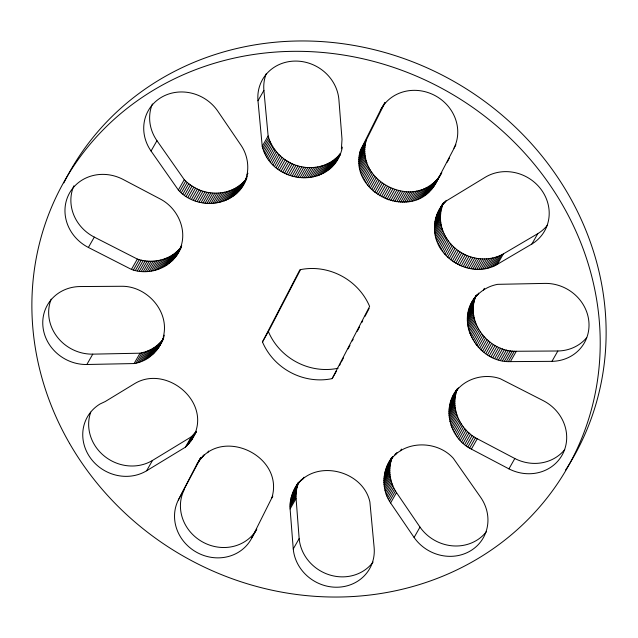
<?xml version="1.0" encoding="UTF-8"?>
<svg xmlns="http://www.w3.org/2000/svg" width="638" height="638" viewBox="0 0 638 638"><rect width="100%" height="100%" fill="white"/><g stroke="black" fill="none" stroke-linecap="round" stroke-linejoin="round"><path stroke-width="0.96" d="M294.62 488.947C311.535 457.845 362.679 468.858 369.896 501.994L374.139 547.548A41.35 38.176 29.7 0 1 337.215 587.223A41.35 38.176 29.7 0 1 293.257 548.943L290.107 508.941C289.325 499.594 292.97 490.566 298.066 482.91M293.257 548.943L299.158 538.592L295.944 496.675L296.638 489.131L298.161 483.7L292.26 494.051M471.945 302.316C477.224 292.826 487.033 286.247 497.656 284.341L544.916 283.4A41.35 38.176 29.7 0 1 588.874 321.672A41.35 38.176 29.7 0 1 551.95 361.347L510.408 361.618C479.298 362.982 454.663 324.032 474.409 298.002M586.665 337.677A41.35 38.176 29.7 0 1 557.851 350.996L516.309 351.267C488.804 352.112 464.496 321.472 476.187 295.322M388.765 462.885C401.725 439.997 436.551 439.51 453.323 458.299L480.621 497.273A41.35 38.176 29.7 0 1 470.629 550.769A41.35 38.176 29.7 0 1 414.094 537.459L390.6 502.951C381.205 489.521 381.979 470.748 391.716 457.709M486.379 531.693A41.35 38.176 29.7 0 1 419.995 527.108L396.501 492.6C389.706 482.464 387.689 469.034 392.226 457.59L386.317 467.941M434.494 227.439C434.486 217.383 438.944 207.414 446.536 200.795L485.343 177.204A41.35 38.176 29.7 0 1 541.877 190.515A41.35 38.176 29.7 0 1 531.877 244.011L497.473 264.244C471.322 279.827 433.688 257.904 434.494 227.439L440.403 217.087L440.874 211.417L442.844 204.16L436.942 214.512M455.915 144.746L435.898 182.978C414.03 223.467 347.239 193.45 360.422 150.361L380.376 110.438L384.81 102.678M433.944 186.176L439.845 175.825C415.37 211.944 353.715 181.216 366.324 140.009L384.953 102.75M453.203 395.743C461.8 379.267 483.157 372.656 500.232 378.709L543.273 400.672A41.35 38.176 29.7 0 1 562.883 453.65A41.35 38.176 29.7 0 1 508.925 468.874L471.37 449.104C450.181 438.665 441.576 408.894 456.601 389.802M564.734 449.591A41.35 38.176 29.7 0 1 514.826 458.523L477.28 438.753C459.839 429.781 449.638 407.355 457.502 388.773L451.6 399.125M341.394 148.821L342.016 139.363L338.874 99.353A41.35 38.176 29.7 0 0 294.908 61.081A41.35 38.176 29.7 0 0 257.983 100.756L262.226 146.309C272.027 186.001 333.969 189.845 342.375 147.099M242.911 185.427C250.248 173.185 248.987 157.004 241.076 145.352L217.582 110.845A41.35 38.176 29.7 0 0 161.047 97.534A41.35 38.176 29.7 0 0 151.047 151.039L178.353 190.012C196.608 210.811 235.294 207.103 245.861 180.243M163.304 336.888C170.043 311.543 146.812 285.736 121.372 286.279L79.83 286.55A41.35 38.176 29.7 0 0 42.905 326.225A41.35 38.176 29.7 0 0 86.864 364.497L134.116 363.548C148.933 361.283 160.409 349.225 164.285 335.165M251.898 537.77L271.86 497.855C285.034 454.766 218.244 424.749 196.384 465.23L178.337 500.017A41.35 38.176 29.7 0 0 197.939 552.994A41.35 38.176 29.7 0 0 251.898 537.77L256.819 529.141M180.721 247.241C187.333 228.93 177.133 207.741 160.282 199.016L122.735 179.254A41.35 38.176 29.7 0 0 68.776 194.47A41.35 38.176 29.7 0 0 88.379 247.456L131.428 269.411C151.19 276.74 175.354 265.91 181.71 245.518M195.005 433.465C208.953 399.436 165.067 364.888 134.474 383.741L105.27 401.517L100.07 403.974A41.35 38.176 29.7 0 0 90.07 457.47A41.35 38.176 29.7 0 0 146.604 470.78L185.411 447.182L191.567 440.116L195.994 431.743M178.337 500.017L200.938 457.486M262.481 341.904L299.916 269.754L300.498 269.627A59.079 54.549 29.7 0 1 369.035 305.084L369.617 306.447L332.175 378.597L331.601 378.733A59.079 54.549 29.7 0 1 263.055 343.276L262.481 341.904L268.383 331.553L300.346 269.962M339.456 365.606L340.365 363.843M341.282 362.089L343.563 357.687M348.125 348.89L349.951 345.373M352.24 340.971L353.149 339.209M357.256 331.289L359.545 326.895M361.826 322.493L362.735 320.731M365.024 316.336L369.131 308.417M447.214 162.196L449.471 157.841M88.379 247.456L94.288 237.105A41.35 38.176 29.7 0 1 73.88 185.817M151.047 151.039L156.956 140.679A41.35 38.176 29.7 0 1 152.394 103.978M131.428 269.411L137.337 259.06C152.649 264.355 171.367 259.945 181.304 246.746M178.353 190.012L184.254 179.653L156.956 140.679M133.366 270.002L139.267 259.65M179.788 191.424L185.69 181.072L184.254 179.653M135.32 270.496L141.221 260.144M181.288 192.78L187.189 182.428L185.69 181.072M137.29 270.903L143.199 260.543M182.851 194.064L188.76 183.712L187.189 182.428M139.275 271.214L145.177 260.862M86.864 364.497L92.765 354.146L140.025 353.197C148.798 351.594 157.036 346.905 162.594 339.887L156.693 350.238M184.478 195.276L190.379 184.924L188.76 183.712M141.261 271.429L147.171 261.078M143.255 271.557L149.164 261.205M186.152 196.416L192.054 186.065L190.379 184.924M145.249 271.589L151.15 261.237M187.883 197.485L193.785 187.133L192.054 186.065M147.226 271.525L153.136 261.173M189.653 198.466L195.563 188.114C212.103 197.278 235.374 193.944 246.746 178.193L240.837 188.553M149.196 271.373L155.106 261.022M191.472 199.367L197.381 189.015M151.15 271.118L157.06 260.767M153.08 270.783L158.99 260.424M193.33 200.188L199.231 189.837M154.986 270.345L160.896 259.993M195.22 200.922L201.122 190.571M156.86 269.818L162.77 259.467M197.134 201.568L203.043 191.217M158.702 269.204L164.604 258.853M160.497 268.502L166.406 258.151M199.08 202.126L204.981 191.767M162.251 267.713L168.161 257.361M257.983 100.756L263.893 90.405A41.35 38.176 29.7 0 1 266.269 73.673M163.958 266.844L169.868 256.492M201.042 202.589L206.943 192.237M165.617 265.886L171.518 255.535M167.212 264.85L173.113 254.498M203.012 202.964L208.921 192.612M168.751 263.733L174.653 253.382M170.218 262.545L176.128 252.193M171.622 261.285L177.531 250.933M204.997 203.243L210.907 192.891M172.962 259.953L178.863 249.602M174.222 258.557L180.123 248.206M175.402 257.098L181.535 246.412M176.503 255.583L180.929 247.815M206.991 203.434L212.901 193.075M208.985 203.53L214.886 193.17M210.971 203.53L216.88 193.17M212.948 203.434L218.858 193.083M214.918 203.243L220.82 192.891M216.864 202.964L222.766 192.612M218.786 202.597L224.688 192.237M220.684 202.126L226.586 191.775M222.542 201.576L228.452 191.225M224.369 200.93L230.278 190.579M226.155 200.196L232.057 189.845M134.116 363.548L140.025 353.197M227.894 199.383L233.795 189.031M229.584 198.482L235.486 188.13M136.038 363.15L141.939 352.798M231.219 197.501L237.121 187.141M137.92 362.655L143.821 352.296M232.79 196.432L238.7 186.081M262.226 146.309L268.127 135.958L263.893 90.405M234.313 195.292L240.215 184.94M139.77 362.065L145.671 351.713M235.757 194.08L241.666 183.728M246.978 174.964L247.967 173.241M237.145 192.796L243.046 182.444M262.776 148.175L268.686 137.824L268.127 135.958M238.452 191.448L244.354 181.096M141.58 361.395L147.49 351.044M245.989 178.6L247.464 176.008M239.689 190.028L245.59 179.677M245.359 180.363L246.834 177.779M241.914 187.014L246.109 179.509M143.351 360.637L149.26 350.278M263.422 150.026L269.332 139.674L268.686 137.824M145.073 359.792L150.983 349.433M264.164 151.852L270.065 141.492L269.332 139.674M146.748 358.859L152.649 348.507M148.359 357.846L154.268 347.495M264.985 153.638L270.895 143.287L270.065 141.492M149.922 356.762L155.824 346.41M151.413 355.597L157.315 345.246M265.902 155.393L271.812 145.041L270.895 143.287M152.841 354.361L158.742 344.01M154.197 353.053L160.106 342.702M155.481 351.682L161.39 341.322M162.794 338.698L163.775 336.976M162.188 340.477L163.663 337.893M266.907 157.107L272.809 146.756L271.812 145.041M161.988 341.362L162.969 339.631M157.817 348.739L163.232 339.249M158.87 347.184L162.315 341.147M267.992 158.782L273.893 148.431L272.809 146.756M269.156 160.409L275.058 150.058L273.893 148.431M270.4 161.98L276.302 151.629L275.058 150.058M271.716 163.503L277.626 153.144L276.302 151.629M273.104 164.963L279.013 154.603L277.626 153.144M274.563 166.358L280.473 156.007L279.013 154.603M276.087 167.69L281.996 157.339L280.473 156.007M277.674 168.95L283.575 158.599L281.996 157.339M279.316 170.139L285.218 159.787L283.575 158.599M281.007 171.255L286.917 160.904L285.218 159.787M282.754 172.292L288.663 161.94C304.956 171.598 328.323 169.006 340.269 153.662L334.368 164.014M284.548 173.249L290.45 162.897M286.374 174.126L292.284 163.775M288.24 174.916L294.15 164.564M290.138 175.617L296.048 165.266M292.068 176.232L297.97 165.88M294.014 176.758L299.924 166.406M295.984 177.197L301.886 166.845M297.962 177.539L303.871 167.188M299.948 177.787L305.857 167.435M301.941 177.946L307.851 167.595M303.935 178.01L309.837 167.658M305.921 177.978L311.822 167.627M307.899 177.85L313.8 167.499M309.853 177.635L315.762 167.284M311.791 177.324L317.7 166.973M313.705 176.917L319.614 166.566M146.604 470.78L152.506 460.429L191.312 436.831L196.4 431.296L190.491 441.655M315.595 176.423L321.496 166.071M317.445 175.841L323.346 165.489M319.255 175.171L325.165 164.811M321.026 174.405L326.935 164.054M322.748 173.56L328.658 163.208M324.423 172.635L330.325 162.283M326.034 171.622L331.943 161.27M327.597 170.537L333.499 160.186M329.088 169.373L334.99 159.022M330.516 168.137L336.417 157.777M331.872 166.829L337.781 156.469M333.156 165.449L339.065 155.098M339.169 155.991L340.15 154.268M335.492 162.515L340.413 153.886M336.545 160.959L340.477 154.061M185.411 447.182L191.312 436.831M186.79 445.898L192.7 435.547M188.098 444.55L194.008 434.199M189.334 443.131L195.244 432.779M191.567 440.116L196.416 431.711M360.422 150.361L366.324 140.009M359.944 152.179L365.845 141.827M359.561 154.029L365.462 143.678M359.274 155.895L365.175 145.544M359.082 157.785L364.992 147.434M358.995 159.683L364.896 149.332M358.995 161.597L364.904 151.246M359.098 163.511L365.008 153.152M359.306 165.417L365.207 155.066M359.601 167.331L365.51 156.972M359.999 169.222L365.901 158.87M360.486 171.104L366.387 160.752M361.068 172.97L366.978 162.618M361.746 174.812L367.655 164.46M196.384 465.23L200.324 458.331M198.338 462.032L200.308 458.586M199.439 460.516L200.914 457.932M200.619 459.057L201.608 457.334M201.879 457.661L202.868 455.939M362.512 176.622L368.421 166.271M203.219 456.33L204.2 454.607M363.373 178.401L369.274 168.049M207.629 452.773L208.61 451.042M364.314 180.147L370.223 169.796M365.343 181.846L371.252 171.494M366.459 183.505L372.361 173.153M367.647 185.116L373.557 174.756M368.916 186.671L374.825 176.319M370.263 188.17L376.165 177.811M371.675 189.606L377.576 179.254M373.15 190.985L379.06 180.626M374.697 192.293L380.607 181.934M376.3 193.529L382.21 183.178M377.959 194.694L383.869 184.342M379.674 195.786L385.583 185.427M381.436 196.791L387.338 186.44M383.239 197.724L389.14 187.373M385.081 198.57L390.982 188.218M386.963 199.335L392.864 188.976M388.869 200.005L394.77 189.653M390.799 200.595L396.708 190.236M392.761 201.09L398.662 190.738M394.731 201.496L400.632 191.137M396.716 201.807L402.618 191.456M398.702 202.023L404.612 191.671M400.696 202.15L406.597 191.799M402.682 202.182L408.591 191.831M404.667 202.118L410.577 191.767M406.637 201.967L412.547 191.607M408.591 201.712L414.493 191.36M410.521 201.377L416.431 191.017M412.427 200.938L418.337 190.587M414.301 200.412L420.211 190.06M416.143 199.798L422.045 189.446M417.938 199.096L423.847 188.744M419.692 198.306L425.602 187.955M421.399 197.437L427.308 187.086M423.05 196.48L428.959 186.129M424.653 195.443L430.554 185.092M426.184 194.327L432.093 183.975M427.659 193.139L433.561 182.787M429.063 191.879L434.972 181.527M430.395 190.547L436.304 180.195M431.655 189.151L437.564 178.799M432.843 187.692L438.745 177.34M434.964 184.605L441.799 172.627L440.866 174.254M332.175 378.597L336.609 370.837M271.86 497.855L272.841 496.125M438.481 211.098L442.836 203.418M437.668 212.781L443.426 202.876M442.613 204.854L444.088 202.262M436.304 216.282L442.214 205.93M443.849 203.434L444.83 201.712M435.762 218.084L441.671 207.733M445.157 202.079L446.137 200.356M435.315 219.911L441.225 209.559M434.964 221.769L440.874 211.417M434.709 223.643L440.619 213.291M434.558 225.541L440.459 215.181M434.534 229.353L440.443 219.001L440.403 217.087M434.669 231.267L440.579 220.915L440.443 219.001M434.901 233.181L440.81 222.821L440.579 220.915M435.236 235.079L441.137 224.728L440.81 222.821M435.658 236.977L441.568 226.618L441.137 224.728M436.185 238.851L442.086 228.5L441.568 226.618M293.743 490.606L298.042 483.03M292.954 492.305L298.6 482.336M297.755 484.29L299.238 481.698M436.799 240.709L442.7 230.35L442.086 228.5M298.967 482.854L299.948 481.124M291.654 495.83L297.563 485.478M300.251 481.475L301.232 479.752M291.143 497.64L297.053 487.288M301.607 480.167L302.595 478.444M290.729 499.482L296.638 489.131M437.509 242.536L443.41 232.184L442.7 230.35M303.034 478.931L304.023 477.208M290.41 501.34L296.319 490.989M290.194 503.222L296.096 492.871M438.306 244.338L444.207 233.986L443.41 232.184M290.067 505.121L295.968 494.769M290.043 507.027L295.944 496.675M439.191 246.109L445.093 235.757L444.207 233.986M290.107 508.941L296.016 498.589M440.164 247.839L446.066 237.488L445.093 235.757M441.217 249.522L447.126 239.17L446.066 237.488M442.357 251.165L448.267 240.813L447.126 239.17M443.577 252.76L449.479 242.408L448.267 240.813M444.869 254.291L450.779 243.939L449.479 242.408M446.233 255.774L452.143 245.423L450.779 243.939M447.669 257.194L453.578 246.842L452.143 245.423M449.176 258.542L455.077 248.19L453.578 246.842M450.739 259.833L456.641 249.474L455.077 248.19M452.358 261.046L458.267 250.694L456.641 249.474M454.041 262.186L459.942 251.835L458.267 250.694M455.771 263.247L461.673 252.895L459.942 251.835M457.542 264.236L463.451 253.876C475.669 260.392 491.228 260.83 503.374 253.892L537.778 233.66A41.35 38.176 29.7 0 0 547.627 224.935M459.36 265.137L465.269 254.785M461.218 265.95L467.12 255.599M463.108 266.684L469.01 256.332M465.022 267.33L470.924 256.978M466.96 267.888L472.87 257.537M468.922 268.351L474.831 257.999M470.9 268.726L476.809 258.374M472.886 269.005L478.795 258.653M474.879 269.196L480.789 258.845M476.873 269.292L482.775 258.94M478.859 269.292L484.768 258.94M480.837 269.196L486.746 258.845M482.806 269.013L488.708 258.661M484.752 268.734L490.654 258.382M486.674 268.359L492.576 258.007M488.564 267.896L494.474 257.545M490.431 267.338L496.34 256.986M492.257 266.692L498.158 256.34M471.075 303.975L474.879 297.252M470.286 305.674L475.924 295.705M469.592 307.412L476.562 295.067M476.299 296.215L477.28 294.493M468.986 309.191L474.887 298.839M477.583 294.844L478.564 293.113M494.043 265.966L499.945 255.615M468.475 311.009L474.377 300.65M468.061 312.843L473.962 302.492M495.782 265.145L501.683 254.793M467.742 314.709L473.643 304.358M467.518 316.592L473.428 306.24M497.473 264.244L503.374 253.892M483.413 290.043L484.401 288.32M467.391 318.49L473.3 308.138M467.367 320.396L473.276 310.044M467.439 322.31L473.34 311.95M467.606 324.224L473.516 313.864M387.864 464.52L391.796 457.621M387.043 466.211L392.458 456.72M391.987 458.275L392.976 456.553M385.679 469.704L391.588 459.352M467.877 326.13L473.779 315.778M385.145 471.506L391.046 461.154M394.531 455.508L395.512 453.777M384.698 473.34L390.6 462.989M395.911 454.224L396.9 452.494M384.347 475.19L390.249 464.839M468.236 328.028L474.138 317.676M384.092 477.072L389.993 466.721M468.691 329.918L474.6 319.566M383.932 478.963L389.834 468.611M400.457 450.811L401.438 449.08M383.877 480.869L389.778 470.517M469.249 331.792L475.15 321.432M383.909 482.775L389.818 472.423M469.895 333.634L475.796 323.283M384.044 484.689L389.954 474.337M384.283 486.603L390.185 476.251M470.629 335.46L476.538 325.109M384.61 488.509L390.52 478.157M471.458 337.247L477.368 326.895M385.041 490.399L390.942 480.047M472.375 339.001L478.277 328.65M385.559 492.273L391.461 481.921M473.372 340.724L479.282 330.364M386.173 494.131L392.083 483.779M386.883 495.965L392.785 485.614M474.457 342.391L480.366 332.039M531.877 244.011L537.778 233.66M387.681 497.768L393.582 487.408M475.629 344.018L481.53 333.666M388.566 499.53L394.475 489.179M476.865 345.589L482.775 335.237M389.539 501.261L395.448 490.909M478.189 347.112L484.09 336.76M390.6 502.951L396.501 492.6M479.577 348.571L485.486 338.22M452.358 397.41L457.127 389.092M456.258 391.022L457.733 388.438M450.93 400.879L456.84 390.528M457.438 389.563L458.427 387.84M450.364 402.674L456.266 392.322M449.886 404.492L455.787 394.14M481.036 349.967L486.938 339.615M449.503 406.342L455.404 395.991M449.216 408.208L455.117 397.857M449.024 410.098L454.926 399.747M482.559 351.299L488.461 340.947M448.929 411.996L454.838 401.645M448.937 413.91L454.846 403.559M484.146 352.559L490.048 342.207M449.04 415.824L454.95 405.473M449.24 417.738L455.149 407.379M485.781 353.747L491.691 343.396M449.543 419.645L455.444 409.285M487.48 354.864L493.381 344.512M449.934 421.543L455.843 411.183M450.428 423.425L456.33 413.065M489.226 355.9L495.128 345.549M451.01 425.283L456.912 414.931M491.013 356.857L496.922 346.506M451.688 427.125L457.59 416.774M492.847 357.735L498.749 347.383M452.454 428.935L458.355 418.584M453.307 430.714L459.216 420.362M494.713 358.524L500.615 348.173M454.256 432.46L460.157 422.109M496.611 359.226L502.513 348.874M455.285 434.159L461.186 423.807M498.533 359.84L504.443 349.488M456.393 435.818L462.303 425.466M500.487 360.366L506.389 350.015M457.59 437.429L463.491 427.077M502.449 360.805L508.358 350.453M458.858 438.984L464.759 428.632M504.435 361.148L510.336 350.796M460.197 440.483L466.107 430.132M506.42 361.395L512.33 351.044M461.609 441.919L467.518 431.567M508.414 361.555L514.316 351.203M463.092 443.298L469.002 432.939M510.408 361.618L516.309 351.267M464.639 444.606L470.541 434.255M466.242 445.842L472.144 435.491M414.094 537.459L419.995 527.108M467.901 447.007L473.803 436.655M469.616 448.099L475.517 437.748M471.37 449.104L477.28 438.753M551.95 361.347L557.851 350.996M508.925 468.874L514.826 458.523M338.084 368.246L337.502 368.373A59.079 54.549 29.7 0 1 268.965 332.916L268.383 331.553M94.288 237.105L137.337 259.06M461.673 252.895L463.451 253.876M193.785 187.133L195.563 188.114M286.917 160.904L288.663 161.94M380.376 110.438A41.35 38.176 29.7 0 1 434.334 95.214A41.35 38.176 29.7 0 1 453.945 148.199M567.15 467.598A289.469 267.242 29.7 0 1 565.627 469.959M63.856 182.883A289.469 267.242 29.7 0 1 452.948 80.89A289.469 267.242 29.7 0 1 567.653 466.809M152.506 460.429A41.35 38.176 29.7 0 1 104.951 456.585A41.35 38.176 29.7 0 1 90.74 412.164M255.942 530.672A41.35 38.176 29.7 0 1 202.063 541.678A41.35 38.176 29.7 0 1 184.238 489.657M92.765 354.146A41.35 38.176 29.7 0 1 51.184 299.142M373.094 562.078A41.35 38.176 29.7 0 1 329.288 574.822A41.35 38.176 29.7 0 1 299.158 538.592M69.542 443.362A289.469 267.242 29.7 0 0 561.743 477.16A289.469 267.242 29.7 0 0 316.855 52.013A289.469 267.242 29.7 0 0 69.542 443.362"/></g></svg>
